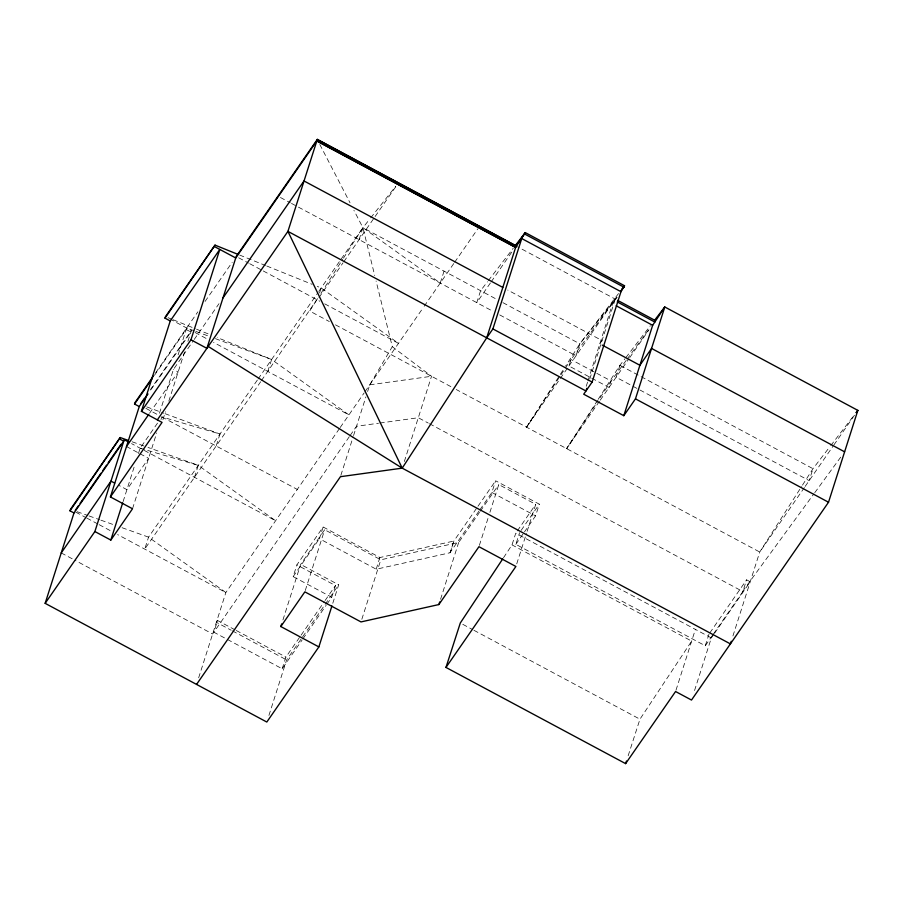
<?xml version="1.0" encoding="UTF-8"?>
<svg xmlns="http://www.w3.org/2000/svg" width="903" height="903" viewBox="0 0 903 903"><rect width="100%" height="100%" fill="white"/><g stroke="black" fill="none" stroke-linecap="round" stroke-linejoin="round"><path stroke-width="0.68" stroke-dasharray="4.51 3.39" d="M123.101 501.605L134.592 465.587M138.43 453.554L140.146 448.204L157.811 422.694M159.47 413.235L173.432 369.451L193.411 340.612M178.117 354.8L186.673 327.992L194.506 330.904M132.515 508.761L156.704 432.943M160.971 419.568L161.829 416.893L219.971 434.038L216.156 445.992M162.901 419.737L165.441 411.779M168.827 401.158L184.528 351.989M187.926 341.334L191.38 330.521L170.735 319.459M194.472 477.303L198.288 465.35L148.002 447.436M267.796 371.438L271.611 359.496L217.251 337.553M319.549 293.012L321.163 287.967L317.28 286.398M198.66 677.781L225.863 592.537L339.393 428.654M234.994 629.82L217.6 620.508L213.876 632.213L282.176 668.784L302.155 639.945M359.112 239.634L362.916 227.68L369.835 218.955M326.92 604.186L331.717 597.267L293.148 576.611L296.884 564.906L323.15 526.98L379.949 557.523L453.882 541.032L450.145 552.738L376.224 569.217L319.414 538.685L323.15 526.98M282.932 619.932L300.654 564.42L324.674 529.745L380.818 559.804L458.69 542.432L479.538 512.351M340.86 475.362L353.141 436.894M353.558 435.562L365.918 396.857M367.623 391.507L369.756 384.825L392.286 346.673L376.088 281.025M305.27 590.539L324.674 529.745M282.176 668.784L285.901 657.091L300.293 636.322M268.925 715.424L286.635 659.924L301.85 637.958M331.717 597.267L335.453 585.562L296.884 564.906M332.778 603.294L338.681 584.794L300.654 564.42M444.05 271.126L440.235 283.079L362.916 227.68L353.908 210.297M404.33 461.512L431.532 376.28L392.286 346.673M376.224 569.217L379.87 557.354M361.832 619.277L380.818 559.804M450.145 552.738L453.938 540.942L477.19 507.396M440.562 599.265L458.69 542.432M479.865 509.834L491.887 492.474L495.623 480.78L539.305 504.167L535.581 515.873L524.53 531.822M479.369 545.378L488.23 517.622M489.911 512.328L498.772 484.572L535.716 504.359L526.855 532.115M626.197 360.399L611.117 380.987L609.051 387.455L568.946 365.986L571.012 359.507L615.282 299.107L517.272 246.632M503.524 557.715L512.012 544.893L515.748 533.199L711.327 637.924L693.617 693.436M712.478 635.396L705.277 645.78L515.85 544.351L519.586 532.646M618.51 293.565L579.828 343.829L576.012 355.782L499.099 314.594M516.742 563.833L526.438 533.436M586.25 386.258L587.526 382.274M587.943 380.953L612.561 303.837L617.11 297.256M589.772 379.034L615.282 299.107L579.828 343.829L565.571 366.133M675.997 690.185L695.389 629.391M705.277 645.78L709.013 634.087M713.268 634.245L742.853 591.533L746.589 579.828L750.224 581.78L714.51 633.342M732.931 635.96L759.728 552.026L801.729 486.299M628.149 755.788L639.956 719.194L691.664 641.096L512.012 544.893M320.937 293.362L342.677 259.353M343.433 258.179L362.916 227.68L496.718 299.322M567.355 368.289L526.562 427.175L559.578 375.524M560.323 374.35L564.826 367.307M599.445 401.304L566.655 448.644L597.425 400.514M598.17 399.34L619.921 365.309L625 358.705M802.485 485.125L812.982 468.691L829.913 446.68M526.562 427.175L560.289 375.84M561.056 374.677L571.012 359.507L611.117 380.987L598.847 399.645M566.655 448.644L598.079 400.808M155.688 372.725L197.859 311.84M205.049 301.467L232.218 262.242M154.413 375.366L186.187 329.493L190.894 332.011L150.383 390.502M150.067 390.152L191.38 330.521M194.213 339.46L218.989 303.69M149.548 413.258L178.151 371.968L173.432 369.451M257.31 380.129L148.555 537.15L144.74 549.092L260.651 381.766M258.111 378.989L317.969 292.583M318.759 291.421L362.916 227.68L374.734 275.55M261.441 380.614L317.935 298.058L309.661 311.016L329.324 321.547M318.951 297.595L343.05 262.818M343.851 261.656L374.327 217.657M375.129 216.494L397.568 184.11M340.194 427.503L364.146 392.918M364.947 391.755L423.372 307.426M424.173 306.264L453.859 263.416M454.66 262.254L477.901 228.707M217.6 620.508L216.37 622.291L231.168 630.215M349.314 436.691L212.634 633.996L74.893 560.232M350.116 435.528L356.527 426.272L378.492 423.236M490.397 282.978L476.773 302.64L480.588 290.687L487.462 281.759M491.198 281.826L512.836 250.594M293.148 576.611L319.414 538.685M301.094 635.17L324.267 601.714M325.069 600.563L335.453 585.562M302.652 636.807L338.681 584.794M302.945 638.793L326.13 605.337M568.946 365.986L617.596 295.766M477.992 506.233L495.623 480.78M479.064 510.996L450.066 552.568M480.34 511.188L498.772 484.572M599.806 343.795L602.053 340.566L507.768 290.077M600.247 400.153L628.928 358.751M629.73 357.588L648.964 329.832M517.34 530.885L535.716 504.359M521.166 530.366L539.305 504.167M515.85 544.351L523.74 532.962M804.392 487.541L759.728 552.026L456.207 389.498M805.183 486.39L833.108 446.082M833.909 444.931L854.656 414.974M709.814 632.924L746.589 579.828M711.327 637.924L713.709 634.493M742.48 591.555L813.93 493.806M814.766 492.677L841.303 456.365M627.032 359.259L650.374 327.405M488.331 280.641L513.254 248.246M625.847 357.599L650.397 325.69M830.76 445.585L854.464 414.77M370.704 217.86L395.774 186.221M369.756 384.825L431.532 376.28M379.858 423.044L418.292 417.728L428.236 423.055M140.146 448.204L198.288 465.35L275.607 520.749L131.556 443.61M132.131 441.781L146.681 446.962M77.105 511.696L87.681 515.466M89.013 515.929L99.59 519.699M100.922 520.173L114.15 524.891M122.086 527.713L148.555 537.15L225.863 592.537L117.616 534.576M195.816 331.39L208.886 336.232M215.422 338.659L271.611 359.496L348.93 414.883L213.559 342.395M146.794 406.903L163.782 413.202M165.08 413.687L219.971 434.038M239.622 255.052L265.505 265.505M266.803 266.024L312.099 284.31M168.071 317.698L171.954 319.267M173.241 319.786L195.251 328.669M196.538 329.189L208.187 333.896M502.915 302.652L579.828 343.829M280.438 197.497L290.269 202.769M291.5 203.423L492.903 311.275M238.674 257.784L248.506 263.055M249.736 263.71L262.028 270.29M263.258 270.956L319.809 301.23M324.719 303.859L398.483 343.366L321.163 287.967M335.476 324.843L451.274 386.856M429.478 423.721L742.853 591.533M195.071 332.496L207.397 339.099M491.887 492.474L535.581 515.873M145.868 408.348L158.149 414.928M161.829 416.893L297.29 489.437M462.787 624.323L472.698 629.628M473.94 630.294L639.956 719.194M126.51 446.522L138.78 453.092M140.01 453.746L148.6 458.352L126.917 489.663L118.327 485.069M75.705 512.125L85.559 517.408M86.801 518.074L97.896 524.011M99.127 524.666L111.453 531.269M236.236 630.486L285.901 657.091M232.398 630.87L286.635 659.924M61.235 552.918L73.651 559.567M319.809 144.48L350.048 202.848M619.921 365.309L616.117 377.251L809.178 480.633L812.982 468.691L619.921 365.309"/><path stroke-width="1.35" d="M331.932 605.936L318.861 646.909L266.814 722.039L45.15 603.339L73.99 512.96L70.005 510.827L70.49 509.337L120.223 437.537L128.158 440.371M70.005 510.827L120.223 437.537M129.106 442.301L124.208 439.671L94.883 531.54L110.821 540.073L132.515 508.761L110.414 496.932L139.254 406.553L134.547 404.036L135.032 402.546L153.296 376.167M110.414 496.932L162.055 422.39L141.41 411.328L170.249 320.96L165.001 318.138L165.475 316.648L215.027 245.119L238.324 254.522M110.821 540.073L122.673 502.926M165.001 318.138L215.027 245.119M141.41 411.328L190.962 339.81L219.801 249.431L170.249 320.96M196.549 684.406L340.442 476.694L402.207 468.149L486.717 337.835L516.132 245.83L317.325 139.378L287.922 231.382L157.348 419.861M318.861 646.909L280.822 626.547L281.668 623.905M486.717 337.835L492.891 328.929L521.731 238.55L620.971 291.692L592.131 382.071L583.71 394.216L623.804 415.685L635.464 398.855L664.789 306.986L857.85 410.368L828.525 502.237L691.506 700.051L675.568 691.517L625.61 763.622L445.969 667.43L460.304 623.002L502.745 558.878M316.761 141.003L515.557 247.456L525.286 232.602L624.537 285.743L620.971 291.692M280.822 626.547L304.853 591.86L360.997 621.919L438.869 604.558L439.716 601.917M586.803 388.324L585.957 390.976L287.922 231.382L402.207 468.149L730.403 643.895L731.249 641.254M623.804 415.685L652.655 325.306L664.789 306.986L654.63 320.193M625.61 763.622L626.456 761.015M317.325 139.378L236.214 256.475L206.9 348.344L190.962 339.81M134.547 404.036L152.031 378.808M140.529 403.923L144.503 398.189M139.254 406.553L148.002 393.945M75.276 510.308L78.482 505.68M80.085 503.366L100.944 473.251M102.547 470.937L106.554 465.147M108.157 462.833L120.991 444.299M73.99 512.96L123.722 441.161L119.738 439.027M222.985 297.922L304.006 180.961L502.802 287.414M126.51 446.522L148.747 414.409M61.235 552.918L110.979 481.13L114.647 483.094M45.15 603.339L94.883 531.54M620.677 291.319L624.537 285.743L621.953 289.095M438.869 604.558L478.951 546.699L515.895 566.474L445.969 667.43M856.258 412.671L857.85 410.368L856.157 412.569M514.97 246.011L525.286 232.602L516.031 245.966L317.235 139.513M524.812 234.103L624.052 287.244M617.708 300.406L655.375 320.576M515.647 247.32L316.851 140.868L235.739 257.965L214.553 246.621M617.234 301.907L654.901 322.078M616.196 305.79L652.655 325.306M844.621 451.827L651.56 348.434L639.9 365.275L602.233 345.104M635.464 398.855L828.525 502.237M492.891 328.929L592.131 382.071M208.209 346.447L402.207 468.149"/></g></svg>
